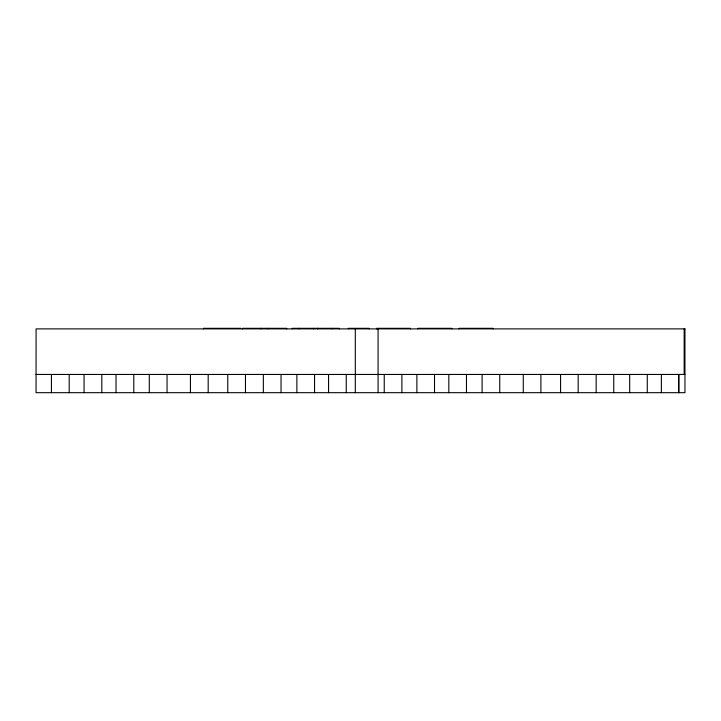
<?xml version="1.0" encoding="UTF-8"?>
<svg xmlns="http://www.w3.org/2000/svg" width="721" height="721" viewBox="0 0 721 721"><rect width="100%" height="100%" fill="white"/><g stroke="black" fill="none" stroke-linecap="round" stroke-linejoin="round"><path stroke-width="1.08" d="M240.787 328.316L203.457 328.316L203.457 328.884M36.05 374.451L684.95 374.451M684.157 328.884L684.157 374.451M678.948 374.451L678.948 392.684M678.569 374.451L678.569 392.684M661.373 374.451L661.373 392.684M647.278 374.451L647.278 392.684M629.685 374.451L629.685 392.684M613.751 374.451L613.751 392.684M596.159 374.451L596.159 392.684M578.179 374.451L578.179 392.684M560.577 374.451L560.577 392.684M540.903 374.451L540.903 392.684M523.284 374.451L523.284 392.684M499.734 374.451L499.734 392.684M493.119 328.884L493.119 328.316L459.151 328.316L459.151 328.884M482.106 374.451L482.106 392.684M466.478 374.451L466.478 392.684M451.797 328.884L451.797 328.316L417.838 328.316L417.838 328.884M448.832 374.451L448.832 392.684M434.52 374.451L434.52 392.684M416.873 374.451L416.873 392.684M410.483 328.884L410.483 328.316L376.524 328.316L376.524 328.884M401.903 374.451L401.903 392.684M384.239 374.451L384.239 392.684M378.083 328.884L378.083 392.684M369.17 328.884L369.17 328.316L348.324 328.316L348.324 328.884M355.3 328.884L355.3 392.684M346.242 374.451L346.242 392.684M339.42 328.884L339.42 328.316L292.266 328.316L292.266 328.884M332.102 328.316L332.102 328.884M328.56 374.451L328.56 392.684M317.763 328.316L317.763 328.884M314.563 374.451L314.563 392.684M313.329 328.316L313.329 328.884M299.098 328.316L299.098 328.884M296.881 374.451L296.881 392.684M286.724 328.884L286.724 328.316L242.445 328.316L242.445 328.884M281.046 374.451L281.046 392.684M268.239 328.316L268.239 328.884M263.345 374.451L263.345 392.684M260.921 328.316L260.921 328.884M245.473 374.451L245.473 392.684M227.764 374.451L227.764 392.684M208.189 374.451L208.189 392.684M190.443 374.451L190.443 392.684M167.047 374.451L167.047 392.684M149.274 374.451L149.274 392.684M133.782 374.451L133.782 392.684M116.027 374.451L116.027 392.684M101.814 374.451L101.814 392.684M84.06 374.451L84.06 392.684M69.198 374.451L69.198 392.684M51.434 374.451L51.434 392.684M684.95 328.884L36.086 328.884L36.05 392.684L684.95 392.684L684.95 328.884"/></g></svg>
